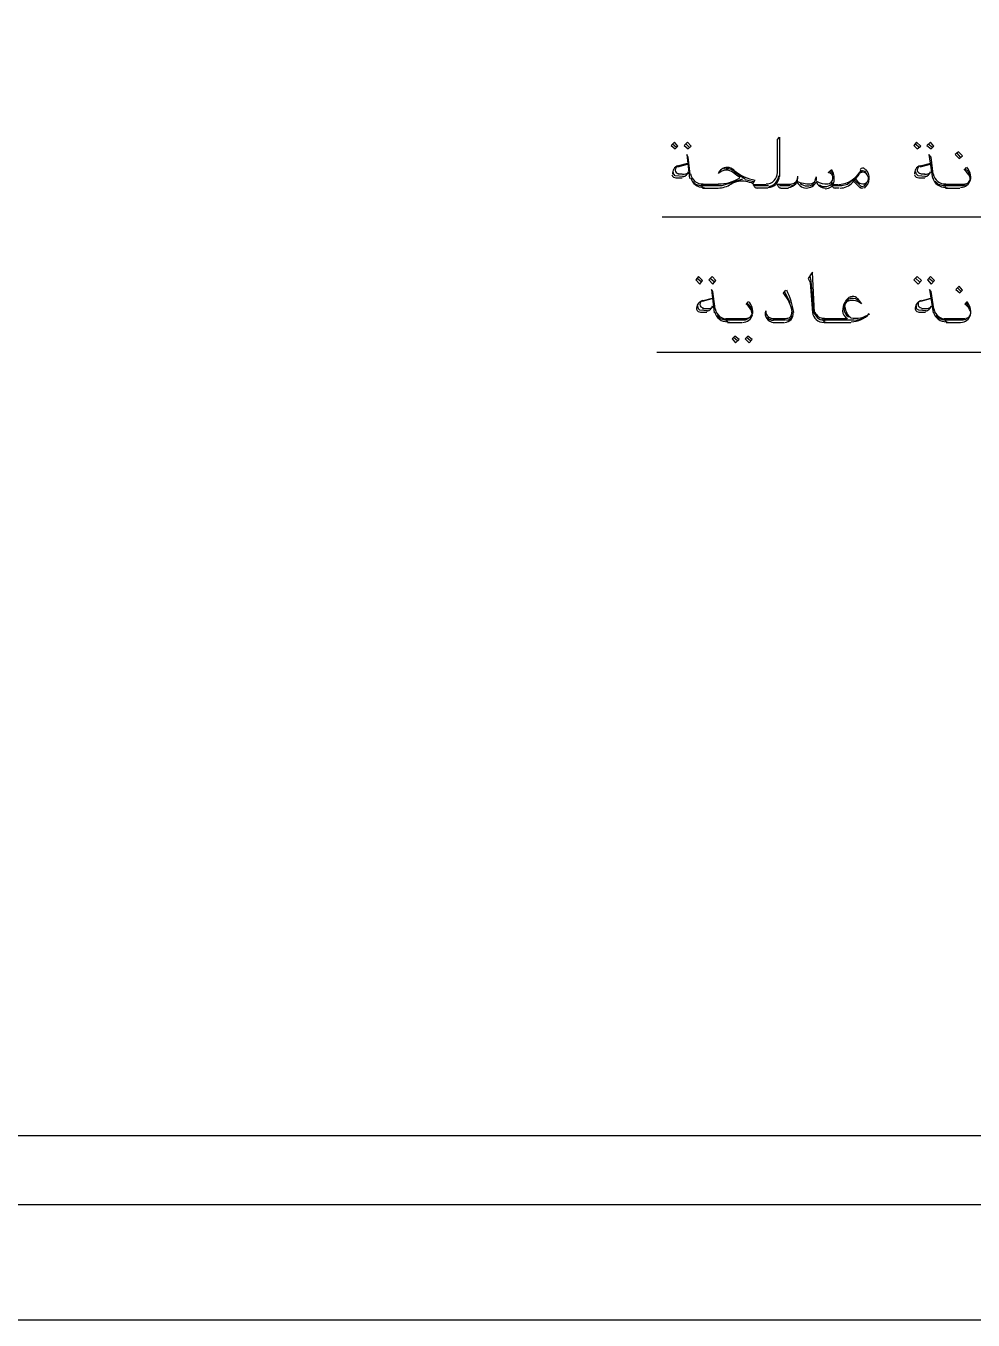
# Model space of a CAD drawing. Header units: millimetres. Extents: x -23396 to 106750, y 116 to 66281.
# Drawn here: x 24086 to 28197, y 116 to 5735 of the extents above; entities that cross this region are included whole.
import ezdxf

# ---------------------------------------------------------------- set-up
doc = ezdxf.new("R2010")
doc.units = ezdxf.units.MM

# ---------------------------------------------------------------- blocks, each defined once
blk = doc.blocks.new('U10U10 SEC')
at = {"color": 0}
for p, q in [((14137.03013568244, -517.5199999997857), (14143.38013568254, -511.184999999823)), ((14137.03013568244, -619.0850000001955), (14137.03013568244, -517.5199999997857)), ((14143.38013568254, -511.184999999823), (14143.38013568254, -631.8349999992643)), ((13819.53013568128, -525.999999999767), (13808.98013568309, -536.5349999989847)), ((13808.98013568309, -536.5349999989847), (13821.68013568212, -547.149999999674)), ((13825.88013568254, -542.884999999078), (13813.18013568352, -532.3349999997299)), ((13830.13013568184, -538.6649999988731), (13819.53013568128, -525.999999999767)), ((13821.68013568212, -547.149999999674), (13830.13013568184, -538.6649999988731)), ((13859.78013568151, -525.999999999767), (13849.18013568212, -536.5349999989847)), ((13849.18013568212, -536.5349999989847), (13861.8801356823, -547.149999999674)), ((13866.13013568161, -542.884999999078), (13855.53013568221, -532.3349999997299)), ((13870.33013568202, -538.6649999988731), (13859.78013568151, -525.999999999767)), ((13861.8801356823, -547.149999999674), (13870.33013568202, -538.6649999988731)), ((14566.73013568333, -525.999999999767), (14558.28013568128, -536.5349999989847)), ((14558.28013568128, -536.5349999989847), (14568.83013568179, -547.149999999674)), ((14575.18013568305, -542.884999999078), (14562.4801356817, -532.3349999997299)), ((14579.43013568235, -538.6649999988731), (14566.73013568333, -525.999999999767)), ((14568.83013568179, -547.149999999674), (14579.43013568235, -538.6649999988731)), ((14609.08013568202, -525.999999999767), (14598.48013568147, -536.5349999989847)), ((14598.48013568147, -536.5349999989847), (14611.18013568282, -547.149999999674)), ((14615.43013568212, -542.884999999078), (14602.73013568309, -532.3349999997299)), ((14619.63013568254, -538.6649999988731), (14609.08013568202, -525.999999999767)), ((14611.18013568282, -547.149999999674), (14619.63013568254, -538.6649999988731)), ((14695.83013568249, -555.6199999980163), (14685.28013568198, -564.1000000003258)), ((14708.53013568151, -568.2999999995809), (14695.83013568249, -555.6199999980163)), ((13859.78013568151, -591.5850000001955), (13828.03013568221, -600.0700000009965)), ((13830.13013568184, -602.1299999987241), (13859.78013568151, -593.7349999987055)), ((13861.8801356823, -572.5000000011642), (13857.630135683, -564.1000000003258)), ((13857.630135683, -564.1000000003258), (13866.13013568161, -638.169999999227)), ((13859.78013568151, -593.7349999987055), (13859.78013568151, -591.5850000001955)), ((13868.2301356824, -625.4149999993386), (13861.8801356823, -572.5000000011642)), ((14609.08013568202, -591.5850000001955), (14577.33013568272, -600.0700000009965)), ((14577.33013568272, -602.1299999987241), (14609.08013568202, -593.7349999987055)), ((14611.18013568282, -572.5000000011642), (14604.83013568156, -564.1000000003258)), ((14604.83013568156, -564.1000000003258), (14615.43013568212, -638.169999999227)), ((14609.08013568202, -593.7349999987055), (14609.08013568202, -591.5850000001955)), ((14617.53013568291, -625.4149999993386), (14611.18013568282, -572.5000000011642)), ((14685.28013568198, -564.1000000003258), (14697.98013568333, -576.7850000003818)), ((14702.18013568258, -572.5000000011642), (14691.63013568207, -559.8349999997298)), ((14697.98013568333, -576.7850000003818), (14708.53013568151, -568.2999999995809)), ((13817.43013568282, -625.4149999993386), (13815.33013568202, -617.0199999993201)), ((13821.68013568212, -629.7000000008848), (13817.43013568282, -625.4149999993386)), ((13847.08013568249, -631.8349999992643), (13821.68013568212, -629.7000000008848)), ((13823.78013568291, -636.0350000008475), (13842.83013568202, -636.0350000008475)), ((13842.83013568202, -625.4149999993386), (13830.13013568184, -625.4149999993386)), ((14302.13013568137, -612.7500000002328), (14293.68013568165, -621.2150000000838)), ((14388.93013568188, -625.4149999993386), (14367.78013568198, -650.8499999984633)), ((14399.53013568244, -614.8849999986123), (14388.93013568188, -621.2150000000838)), ((14407.98013568216, -617.0199999993201), (14399.53013568244, -614.8849999986123)), ((14414.33013568226, -627.565000000177), (14407.98013568216, -617.0199999993201)), ((14566.73013568333, -625.4149999993386), (14564.63013568137, -617.0199999993201)), ((14570.98013568263, -629.7000000008848), (14566.73013568333, -625.4149999993386)), ((14594.23013568216, -631.8349999992643), (14570.98013568263, -629.7000000008848)), ((14573.08013568109, -636.0350000008475), (14592.13013568254, -636.0350000008475)), ((14592.13013568254, -625.4149999993386), (14579.43013568235, -625.4149999993386)), ((14719.13013568207, -604.2649999994319), (14712.78013568314, -612.7500000002328)), ((14717.03013568244, -608.5349999985192), (14725.48013568216, -617.0199999993201)), ((14725.48013568216, -617.0199999993201), (14729.73013568147, -627.565000000177)), ((13885.18013568188, -657.1849999984261), (13874.58013568133, -646.6550000000279)), ((13899.9801356817, -661.4499999990221), (13885.18013568188, -657.1849999984261)), ((13912.68013568305, -661.4499999990221), (13899.9801356817, -661.4499999990221)), ((13955.03013568291, -657.1849999984261), (13902.08013568249, -657.1849999984261)), ((13965.58013568226, -661.4499999990221), (13906.33013568179, -661.4499999990221)), ((13906.33013568179, -667.7999999991152), (13919.03013568314, -667.7999999991152)), ((13912.68013568305, -667.7999999991152), (13952.88013568324, -667.7999999991152)), ((14029.08013568319, -640.2299999992829), (13965.58013568226, -661.4499999990221)), ((14062.98013568216, -648.7150000000838), (14037.58013568179, -642.3649999999907)), ((14060.83013568249, -655.0500000000465), (14067.18013568258, -644.4999999983702)), ((14060.83013568249, -657.1849999984261), (14101.08013568156, -657.1849999984261)), ((14109.53013568244, -661.4499999990221), (14067.18013568258, -661.4499999990221)), ((14107.43013568165, -667.7999999991152), (14073.53013568268, -667.7999999991152)), ((14179.3801356823, -657.1849999984261), (14137.03013568244, -657.1849999984261)), ((14175.13013568184, -661.4499999990221), (14143.38013568254, -661.4499999990221)), ((14147.63013568184, -667.7999999991152), (14170.93013568258, -667.7999999991152)), ((14304.28013568221, -657.1849999984261), (14325.43013568212, -657.1849999984261)), ((14336.03013568268, -661.4499999990221), (14308.48013568263, -661.4499999990221)), ((14327.53013568174, -667.7999999991152), (14314.83013568272, -667.7999999991152)), ((14352.93013568212, -657.1849999984261), (14336.03013568268, -661.4499999990221)), ((14367.78013568198, -644.4999999983702), (14352.93013568212, -657.1849999984261)), ((14393.18013568119, -667.7999999991152), (14369.88013568277, -644.4999999983702)), ((14376.23013568286, -644.4999999983702), (14393.18013568119, -661.4499999990221)), ((14393.18013568119, -661.4499999990221), (14397.38013568161, -663.5350000008474)), ((14397.38013568161, -663.5350000008474), (14405.88013568254, -661.4499999990221)), ((14405.88013568254, -661.4499999990221), (14412.23013568263, -652.9849999991711)), ((14634.4801356824, -657.1849999984261), (14623.88013568184, -646.6550000000279)), ((14649.28013568221, -661.4499999990221), (14634.4801356824, -657.1849999984261)), ((14714.88013568277, -657.1849999984261), (14649.28013568221, -657.1849999984261)), ((14661.9801356824, -661.4499999990221), (14649.28013568221, -661.4499999990221)), ((14710.68013568235, -661.4499999990221), (14655.6301356823, -661.4499999990221)), ((14655.6301356823, -667.7999999991152), (14668.33013568133, -667.7999999991152)), ((14661.9801356824, -667.7999999991152), (14700.08013568179, -667.7999999991152)), ((14717.03013568244, -659.3150000006426), (14710.68013568235, -661.4499999990221)), ((13781.43013568305, -756.6850000002887), (15364.73013568263, -756.6850000002887)), ((13893.63013568277, -940.8500000007917), (13885.18013568188, -951.4000000001397)), ((13885.18013568188, -951.4000000001397), (13897.88013568207, -964.1550000000279)), ((13902.08013568249, -957.7299999992829), (13889.3801356823, -947.1999999985565)), ((13906.33013568179, -953.5350000008476), (13893.63013568277, -940.8500000007917)), ((13897.88013568207, -964.1550000000279), (13906.33013568179, -953.5350000008476)), ((13935.98013568147, -940.8500000007917), (13925.38013568207, -951.4000000001397)), ((13925.38013568207, -951.4000000001397), (13938.08013568226, -964.1550000000279)), ((13942.33013568156, -957.7299999992829), (13929.63013568254, -947.1999999985565)), ((13946.53013568198, -953.5350000008476), (13935.98013568147, -940.8500000007917)), ((13938.08013568226, -964.1550000000279), (13946.53013568198, -953.5350000008476)), ((14240.78013568244, -932.3850000009406), (14232.28013568268, -947.1999999985565)), ((14232.28013568268, -947.1999999985565), (14238.63013568277, -959.8649999999906)), ((14240.78013568244, -955.669999999227), (14238.63013568277, -938.7150000000838)), ((14244.98013568286, -928.114999999525), (14240.78013568244, -932.3850000009406)), ((14249.23013568216, -1055.169999998761), (14240.78013568244, -955.669999999227)), ((14251.33013568179, -1053.035000000382), (14244.98013568286, -928.114999999525)), ((14568.83013568179, -940.8500000007917), (14558.28013568128, -951.4000000001397)), ((14558.28013568128, -951.4000000001397), (14570.98013568263, -964.1550000000279)), ((14575.18013568305, -957.7299999992829), (14564.63013568137, -947.1999999985565)), ((14581.53013568314, -953.5350000008476), (14568.83013568179, -940.8500000007917)), ((14570.98013568263, -964.1550000000279), (14581.53013568314, -953.5350000008476)), ((14609.08013568202, -940.8500000007917), (14600.58013568226, -951.4000000001397)), ((14600.58013568226, -951.4000000001397), (14611.18013568282, -964.1550000000279)), ((14617.53013568291, -957.7299999992829), (14604.83013568156, -947.1999999985565)), ((14621.78013568221, -953.5350000008476), (14609.08013568202, -940.8500000007917)), ((14611.18013568282, -964.1550000000279), (14621.78013568221, -953.5350000008476)), ((13938.08013568226, -987.434999999823), (13933.83013568179, -981.0350000008474)), ((13933.83013568179, -981.0350000008474), (13942.33013568156, -1053.035000000382)), ((13944.43013568351, -1040.350000000326), (13938.08013568226, -987.434999999823)), ((14162.43013568165, -983.1649999984074), (14153.98013568193, -993.7699999997859)), ((14160.33013568319, -989.5000000006985), (14175.13013568184, -1021.265000001294)), ((14238.63013568277, -959.8649999999906), (14244.98013568286, -1053.035000000382)), ((14611.18013568282, -987.434999999823), (14606.93013568351, -981.0350000008474)), ((14606.93013568351, -981.0350000008474), (14617.53013568291, -1053.035000000382)), ((14619.63013568254, -1040.350000000326), (14611.18013568282, -987.434999999823)), ((14697.98013568333, -970.4849999991711), (14687.38013568277, -981.0350000008474)), ((14687.38013568277, -981.0350000008474), (14700.08013568179, -991.634999999078)), ((14704.33013568109, -987.434999999823), (14691.63013568207, -974.6849999984261)), ((14708.53013568151, -983.1649999984074), (14697.98013568333, -970.4849999991711)), ((14700.08013568179, -991.634999999078), (14708.53013568151, -983.1649999984074)), ((13893.63013568277, -1040.350000000326), (13891.53013568198, -1031.870000000344)), ((13935.98013568147, -1008.58499999973), (13904.23013568333, -1017.070000000531)), ((13906.33013568179, -1017.070000000531), (13935.98013568147, -1008.58499999973)), ((14046.03013568151, -1019.134999999078), (14039.68013568258, -1027.599999998929)), ((14043.93013568305, -1023.399999999674), (14052.38013568277, -1031.870000000344)), ((14052.38013568277, -1031.870000000344), (14056.63013568207, -1044.549999999581)), ((14566.73013568333, -1040.350000000326), (14566.73013568333, -1031.870000000344)), ((14609.08013568202, -1008.58499999973), (14579.43013568235, -1017.070000000531)), ((14579.43013568235, -1017.070000000531), (14609.08013568202, -1008.58499999973)), ((14721.23013568286, -1019.134999999078), (14714.88013568277, -1027.599999998929)), ((14719.13013568207, -1023.399999999674), (14725.48013568216, -1031.870000000344)), ((14725.48013568216, -1031.870000000344), (14731.83013568226, -1044.549999999581)), ((13897.88013568207, -1044.549999999581), (13893.63013568277, -1040.350000000326)), ((13921.13013568277, -1046.685000000288), (13897.88013568207, -1044.549999999581)), ((13899.9801356817, -1050.899999999674), (13919.03013568314, -1050.899999999674)), ((13919.03013568314, -1040.350000000326), (13906.33013568179, -1040.350000000326)), ((13961.38013568184, -1072.049999999581), (13950.78013568128, -1061.500000000233)), ((13976.18013568165, -1076.320000000996), (13961.38013568184, -1072.049999999581)), ((13988.880135683, -1076.320000000996), (13976.18013568165, -1076.320000000996)), ((14041.78013568221, -1072.049999999581), (13978.28013568244, -1072.049999999581)), ((14037.58013568179, -1076.320000000996), (13982.53013568174, -1076.320000000996)), ((14043.93013568305, -1074.185000000289), (14037.58013568179, -1076.320000000996)), ((14166.68013568212, -1072.049999999581), (14115.88013568137, -1072.049999999581)), ((14162.43013568165, -1076.320000000996), (14124.33013568342, -1076.320000000996)), ((14350.83013568249, -1072.049999999581), (14274.63013568254, -1072.049999999581)), ((14374.13013568207, -1076.320000000996), (14280.98013568263, -1076.320000000996)), ((14573.08013568109, -1044.549999999581), (14566.73013568333, -1040.350000000326)), ((14596.38013568184, -1046.685000000288), (14573.08013568109, -1044.549999999581)), ((14573.08013568109, -1050.899999999674), (14594.23013568216, -1050.899999999674)), ((14592.13013568254, -1040.350000000326), (14581.53013568314, -1040.350000000326)), ((14636.58013568202, -1072.049999999581), (14625.98013568263, -1061.500000000233)), ((14651.380135683, -1076.320000000996), (14636.58013568202, -1072.049999999581)), ((14717.03013568244, -1072.049999999581), (14651.380135683, -1072.049999999581)), ((14664.08013568202, -1076.320000000996), (14651.380135683, -1076.320000000996)), ((14710.68013568235, -1076.320000000996), (14657.73013568193, -1076.320000000996)), ((14719.13013568207, -1074.185000000289), (14710.68013568235, -1076.320000000996)), ((13982.53013568174, -1082.65000000014), (13995.23013568193, -1082.65000000014)), ((13988.880135683, -1082.65000000014), (14026.9801356824, -1082.65000000014)), ((14124.33013568342, -1082.65000000014), (14158.2301356824, -1082.65000000014)), ((14280.98013568263, -1082.65000000014), (14293.68013568165, -1082.65000000014)), ((14287.33013568156, -1082.65000000014), (14363.53013568268, -1082.65000000014)), ((14657.73013568193, -1082.65000000014), (14670.43013568212, -1082.65000000014)), ((14664.08013568202, -1082.65000000014), (14702.18013568258, -1082.65000000014)), ((14005.83013568133, -1124.965000000084), (13997.33013568272, -1133.435000000754)), ((13997.33013568272, -1133.435000000754), (14007.93013568212, -1146.184999999823)), ((14014.28013568221, -1139.784999998519), (14001.58013568202, -1129.234999999171)), ((14018.53013568268, -1135.565000000642), (14005.83013568133, -1124.965000000084)), ((14007.93013568212, -1146.184999999823), (14018.53013568268, -1135.565000000642)), ((14046.03013568151, -1124.965000000084), (14037.58013568179, -1133.435000000754)), ((14037.58013568179, -1133.435000000754), (14050.28013568314, -1146.184999999823)), ((14054.48013568123, -1139.784999998519), (14041.78013568221, -1129.234999999171)), ((14058.73013568286, -1135.565000000642), (14046.03013568151, -1124.965000000084)), ((14050.28013568314, -1146.184999999823), (14058.73013568286, -1135.565000000642)), ((15521.33013568179, -1175.82000000053), (13764.53013568128, -1175.82000000053))]:
    blk.add_line(p, q, dxfattribs=at)
for points in [[(13830.13013568184, -599.100000000326), (13819.03013568315, -602.6800000004004), (13811.9801356824, -613.705000000773), (13813.38013568254, -625.3599999996367)], [(14577.33013568273, -599.100000000326), (14566.18013568282, -602.6800000004004), (14559.13013568324, -613.705000000773), (14560.53013568221, -625.3599999996367)], [(13811.2301356817, -626.809999999823), (13812.68013568305, -632.7899999998044), (13818.33013568133, -636.7899999988731), (13824.28013568221, -635.8949999988545)], [(13831.03013568268, -600.2800000004936), (13825.38013568207, -601.4450000005309), (13821.28013568175, -606.5399999998044), (13821.68013568212, -612.325000000419)], [(13821.68013568212, -612.325000000419), (13822.03013568245, -618.0399999988731), (13826.43013568189, -622.6650000002701), (13832.08013568249, -623.2800000009591)], [(13844.23013568217, -625.3599999996367), (13851.28013568175, -625.9099999989849), (13858.33013568249, -623.2800000009591), (13863.28013568128, -618.1849999993573)], [(13845.48013568217, -633.2099999987986), (13853.78013568175, -631.2200000009034), (13860.28013568198, -625.0800000003073), (13862.78013568315, -617.0199999993201)], [(13868.7301356817, -624.3199999991339), (13871.93013568235, -643.1249999988358), (13889.03013568315, -656.3549999997485), (13907.93013568212, -654.9800000002142)], [(13869.4801356824, -636.3850000000093), (13874.23013568217, -654.2899999988731), (13890.78013568245, -666.4950000017415), (13909.13013568324, -665.6650000007357)], [(13954.28013568221, -654.9800000002142), (13978.13013568231, -655.8050000004004), (14001.58013568203, -649.1200000012759), (14021.33013568179, -635.8949999988545)], [(13981.9801356824, -604.2649999994319), (13969.63013568254, -604.0549999999348), (13958.53013568152, -611.7799999995622), (13954.48013568124, -623.3500000007916)], [(14001.03013568268, -621.0050000005867), (13987.83013568203, -609.1700000001583), (13967.38013568161, -610.1950000005309), (13955.18013568305, -623.3500000007916)], [(14000.68013568352, -614.81499999878), (13992.38013568161, -608.7449999980163), (13981.63013568207, -606.964999999618), (13971.78013568221, -609.9800000002142)], [(14003.33013568249, -612.6099999982398), (13997.33013568273, -607.369999998482), (13989.78013568151, -604.4049999990966), (13981.83013568226, -604.2649999994319)], [(14000.68013568352, -613.9850000001024), (14012.33013568156, -623.2800000009591), (14024.68013568259, -631.6949999995995), (14037.73013568194, -639.0700000000651)], [(14001.58013568203, -620.2449999994132), (14007.93013568212, -625.7699999993201), (14014.63013568138, -630.5850000015924), (14022.03013568245, -634.6600000013132)], [(14004.03013568198, -613.4399999992456), (14022.03013568245, -629.6300000010524), (14044.63013568254, -640.089999999618), (14068.58013568156, -643.3349999983329)], [(14111.83013568343, -662.774999999674), (14127.68013568189, -659.4599999987986), (14139.68013568259, -646.0149999998976), (14141.08013568273, -629.7699999983888)], [(14126.83013568226, -644.8550000006799), (14133.33013568249, -638.2399999990593), (14137.03013568245, -629.2799999995622), (14137.03013568245, -619.9800000002142)], [(14133.18013568235, -655.4699999990407), (14139.68013568259, -648.8549999997485), (14143.38013568254, -639.8950000002513), (14143.38013568254, -630.5149999994319)], [(14180.63013568231, -654.9800000002142), (14192.43013568282, -653.7450000003445), (14201.23013568287, -643.4050000004936), (14200.53013568221, -631.5549999999348)], [(14193.48013568263, -654.6449999988545), (14198.93013568305, -648.0299999995622), (14201.43013568189, -639.3300000007729), (14200.18013568305, -630.7950000010896)], [(14253.83013568296, -643.4750000003258), (14255.58013568342, -639.8250000004191), (14256.83013568226, -635.8200000005309), (14257.33013568156, -631.7649999994318)], [(14256.28013568291, -646.9899999990594), (14257.68013568189, -642.434999999823), (14258.03013568222, -637.6199999998789), (14257.53013568175, -632.8599999996368)], [(14291.93013568235, -655.0500000000465), (14300.7301356824, -654.3600000010338), (14307.78013568315, -647.2700000007171), (14308.48013568263, -638.3099999988917)], [(14308.48013568263, -638.3099999988917), (14309.03013568198, -629.4200000015552), (14303.03013568221, -621.4300000004004), (14294.18013568212, -619.4899999990593)], [(14310.23013568194, -629.5599999988917), (14308.33013568249, -624.5349999994505), (14305.33013568203, -619.9800000002142), (14301.63013568324, -616.1200000008103)], [(14312.38013568277, -645.470000001369), (14313.78013568175, -633.0700000014622), (14310.78013568245, -620.5299999995623), (14303.73013568287, -610.1199999998789)], [(14327.88013568324, -656.8499999993946), (14356.48013568193, -654.2199999990407), (14382.03013568128, -637.4100000003818), (14395.63013568231, -612.0649999997112)], [(14378.53013568151, -635.1350000000093), (14379.58013568249, -645.6099999987053), (14387.88013568208, -653.8850000000093), (14398.28013568245, -654.9800000002142)], [(14405.33013568203, -619.8400000005494), (14399.88013568277, -618.114999999525), (14393.88013568184, -619.4899999990593), (14389.63013568138, -623.4199999982957)], [(14399.68013568259, -606.4000000001397), (14396.88013568231, -606.6850000002887), (14394.38013568231, -608.1999999994877), (14392.83013568203, -610.4749999998603)], [(14407.28013568268, -609.1700000001583), (14405.33013568203, -607.1599999989849), (14402.53013568175, -606.2049999984447), (14399.68013568259, -606.4000000001397)], [(14416.08013568273, -631.9050000014249), (14415.03013568175, -626.1750000005122), (14410.98013568147, -621.6399999998976), (14405.33013568203, -619.8400000005494)], [(14420.68013568236, -639.5449999987613), (14421.38013568184, -628.1849999993574), (14416.98013568124, -617.0899999991525), (14409.03013568198, -609.1700000001583)], [(14415.03013568175, -647.7450000017415), (14418.58013568156, -643.0550000013318), (14419.43013568352, -636.9349999993573), (14417.68013568305, -631.339999999618)], [(14560.53013568221, -626.809999999823), (14561.9801356824, -632.7899999998044), (14567.63013568184, -636.7899999988731), (14573.58013568156, -635.8949999988545)], [(14578.18013568235, -600.2800000004936), (14572.53013568175, -601.4450000005309), (14568.48013568263, -606.5399999998044), (14568.8301356818, -612.325000000419)], [(14568.8301356818, -612.325000000419), (14569.18013568212, -618.0399999988731), (14573.58013568156, -622.6650000002701), (14579.23013568333, -623.2800000009591)], [(14591.43013568189, -625.3599999996367), (14598.48013568147, -625.9099999989849), (14605.53013568221, -623.2800000009591), (14610.48013568333, -618.1849999993573)], [(14592.63013568184, -633.2099999987986), (14600.93013568142, -631.2200000009034), (14607.48013568287, -625.0800000003073), (14609.93013568282, -617.0199999993201)], [(14616.63013568208, -636.3850000000093), (14621.38013568184, -654.2899999988731), (14637.98013568217, -666.4950000017415), (14656.3301356818, -665.6650000007357)], [(14618.03013568221, -624.3199999991339), (14621.23013568287, -643.1249999988358), (14638.33013568249, -656.3549999997485), (14657.23013568263, -654.9800000002142)], [(14731.48013568193, -633.760000000475), (14727.58013568179, -625.1500000001397), (14721.78013568221, -617.565000000177), (14714.38013568231, -611.7799999995622)], [(14733.08013568226, -643.6900000006426), (14735.88013568254, -629.134999999078), (14731.48013568193, -614.124999999767), (14721.23013568287, -603.4350000007544)], [(14729.18013568212, -648.0299999995622), (14732.18013568142, -643.6200000008103), (14732.73013568193, -637.9549999989104), (14730.58013568343, -633.1399999989662)], [(13902.08013568249, -656.0900000005495), (13902.08013568249, -659.1749999986496), (13903.33013568249, -662.1400000003632), (13905.43013568212, -664.3450000009034)], [(13905.43013568212, -664.3450000009034), (13907.73013568193, -666.5500000014435), (13910.73013568124, -667.7999999991152), (13913.73013568287, -667.7999999991152)], [(13954.13013568207, -667.7299999992828), (13968.2301356824, -667.380000000121), (13981.9801356824, -663.1800000008661), (13993.98013568194, -655.6650000007357)], [(14016.93013568235, -647.2700000007171), (14008.83013568179, -648.5050000005867), (14001.03013568268, -651.3949999993201), (13993.98013568194, -655.7350000005681)], [(14062.08013568133, -654.7149999986868), (14047.98013568333, -647.6049999997485), (14031.93013568352, -645.065000000177), (14016.38013568184, -647.5349999999162)], [(14062.98013568217, -656.0900000005495), (14062.98013568217, -659.1749999986496), (14064.18013568212, -662.1400000003632), (14066.33013568296, -664.3450000009034)], [(14066.33013568296, -664.3450000009034), (14068.58013568156, -666.5500000014435), (14071.58013568203, -667.7999999991152), (14074.58013568133, -667.7999999991152)], [(14101.93013568235, -655.0500000000465), (14111.28013568291, -655.1199999998789), (14120.28013568314, -651.469999999972), (14126.83013568226, -644.8550000006799)], [(14108.28013568128, -665.6650000007357), (14117.63013568184, -665.7399999990594), (14126.63013568324, -662.0150000008289), (14133.18013568235, -655.4699999990407)], [(14137.03013568245, -656.0900000005495), (14137.03013568245, -659.1749999986496), (14138.28013568128, -662.1400000003632), (14140.38013568324, -664.3450000009034)], [(14140.38013568324, -664.3450000009034), (14142.68013568305, -666.5500000014435), (14145.68013568235, -667.7999999991152), (14148.68013568282, -667.7999999991152)], [(14171.28013568175, -665.6650000007357), (14179.88013568161, -665.2449999994132), (14187.83013568203, -661.2549999996554), (14193.48013568263, -654.6449999988545)], [(14177.63013568184, -661.184999999823), (14184.83013568273, -660.2150000014808), (14191.18013568282, -656.3549999997485), (14195.58013568226, -650.5000000016297)], [(14196.13013568277, -645.9450000000652), (14200.53013568221, -658.5600000002886), (14212.38013568277, -667.2550000005867), (14225.78013568128, -667.7299999992828)], [(14196.68013568212, -646.7749999987427), (14209.88013568161, -652.3649999999906), (14223.98013568193, -655.1899999997113), (14238.28013568128, -655.0500000000465)], [(14207.08013568249, -654.1499999992083), (14219.58013568249, -663.3900000003632), (14236.53013568198, -663.8699999998789), (14249.38013568231, -655.329999999376)], [(14225.78013568128, -667.7299999992828), (14239.18013568212, -668.279999998631), (14251.53013568315, -660.6400000012945), (14256.9801356824, -648.3649999985937)], [(14237.93013568212, -655.0500000000465), (14244.63013568254, -654.9800000002142), (14250.83013568249, -650.9900000004563), (14253.83013568296, -644.8550000006799)], [(14256.48013568193, -648.5050000005867), (14261.38013568184, -659.4599999987986), (14271.9801356824, -666.830000000773), (14283.9801356831, -667.7299999992828)], [(14258.03013568222, -646.5099999995437), (14268.43013568259, -652.9149999993386), (14280.63013568231, -655.8050000004004), (14292.78013568198, -654.9100000003818)], [(14266.68013568212, -657.6049999997485), (14273.03013568221, -662.489999999525), (14281.13013568277, -664.4850000005681), (14289.08013568203, -663.1100000010337)], [(14284.33013568226, -669.7950000001583), (14298.43013568259, -670.9050000004936), (14310.98013568147, -660.5699999991339), (14312.53013568291, -646.5099999995437)], [(14289.08013568203, -663.1100000010337), (14297.03013568245, -661.7349999991711), (14303.88013568184, -657.0400000002701), (14308.33013568249, -650.3049999999348)], [(14304.28013568221, -656.0900000005495), (14304.28013568221, -659.1749999986496), (14305.48013568217, -662.1400000003632), (14307.63013568301, -664.3450000009034)], [(14307.63013568301, -664.3450000009034), (14309.88013568161, -666.5500000014435), (14312.88013568208, -667.7999999991152), (14315.88013568138, -667.7999999991152)], [(14330.38013568207, -667.7999999991152), (14344.98013568287, -667.8700000012759), (14359.13013568324, -661.7349999991711), (14368.98013568193, -650.8499999984633)], [(14392.63013568184, -665.0500000000465), (14395.28013568315, -668.2050000003073), (14399.88013568277, -668.6999999999534), (14403.03013568222, -666.2150000000838)], [(14400.23013568193, -655.0500000000465), (14406.03013568268, -655.1899999997113), (14411.48013568193, -652.510000000475), (14415.03013568175, -647.7450000017415)], [(14405.33013568203, -668.2050000003073), (14414.33013568226, -661.3300000003073), (14419.98013568287, -650.8499999984633), (14420.68013568236, -639.5449999987613)], [(14651.38013568301, -656.0900000005495), (14651.38013568301, -659.1749999986496), (14652.63013568184, -662.1400000003632), (14654.73013568147, -664.3450000009034)], [(14654.73013568147, -664.3450000009034), (14657.03013568128, -666.5500000014435), (14660.03013568175, -667.7999999991152), (14663.03013568222, -667.7999999991152)], [(14702.53013568175, -665.6650000007357), (14717.03013568245, -665.9999999997672), (14729.73013568147, -656.2300000002141), (14733.08013568226, -642.1000000007916)], [(14715.93013568259, -655.0500000000465), (14721.23013568287, -655.0500000000465), (14726.18013568166, -652.4399999983143), (14729.18013568212, -648.0299999995622)], [(14183.08013568226, -1050.954999999376), (14179.03013568198, -1029.874999999301), (14169.83013568156, -1010.030000001425), (14156.63013568208, -993.1500000006052)], [(14187.4801356817, -1051.785000000382), (14183.78013568175, -1027.950000000419), (14176.53013568314, -1004.795000000158), (14165.78013568245, -983.2399999990593)], [(13904.23013568333, -1016.09999999986), (13893.08013568343, -1019.610000000102), (13886.03013568268, -1030.705000000307), (13887.43013568165, -1042.345000001369)], [(13907.23013568263, -1015.12999999919), (13901.58013568203, -1016.309999999357), (13897.48013568287, -1021.40999999945), (13897.88013568207, -1027.195000000065)], [(13897.88013568207, -1027.195000000065), (13898.23013568124, -1032.910000000847), (13902.63013568184, -1037.600000001257), (13908.28013568128, -1038.150000000605)], [(13919.53013568128, -1048.059999999823), (13927.83013568203, -1046.069999999599), (13934.38013568231, -1039.930000001332), (13936.83013568343, -1031.870000000344)], [(13920.43013568212, -1040.209999998333), (13927.48013568287, -1040.760000000009), (13934.53013568245, -1038.150000000605), (13939.4801356824, -1033.050000000512)], [(14058.38013568138, -1048.624999999301), (14054.48013568124, -1039.999999998836), (14048.68013568282, -1032.434999999823), (14041.28013568175, -1026.644999998389)], [(14059.98013568287, -1058.539999999339), (14062.78013568315, -1044.005000001052), (14058.38013568138, -1028.974999998463), (14048.13013568231, -1018.3050000004)], [(14345.18013568189, -1020.294999998295), (14340.93013568259, -1028.780000001425), (14338.48013568263, -1038.074999999953), (14338.13013568231, -1047.514999998966)], [(14355.93013568259, -1012.65999999945), (14347.48013568287, -1018.779999999096), (14342.38013568161, -1028.709999999264), (14342.38013568161, -1039.239999999991)], [(14357.18013568142, -1015.744999999879), (14349.08013568203, -1018.235000000568), (14343.78013568291, -1026.08499999973), (14344.4801356824, -1034.564999999711)], [(14344.83013568156, -1034.640000000363), (14346.43013568189, -1048.129999999655), (14353.28013568245, -1060.529999999562), (14363.88013568301, -1069.085000000195)], [(14363.18013568352, -1003.839999999618), (14355.58013568343, -1006.380000001518), (14349.23013568217, -1011.900000000605), (14345.7301356824, -1019.060000000754)], [(14386.28013568291, -1014.579999999841), (14377.28013568152, -1007.545000001555), (14364.93013568166, -1006.590000001015), (14355.08013568296, -1012.094999999972)], [(14396.68013568212, -1025.059999999357), (14385.38013568208, -1015.675000000046), (14370.38013568324, -1012.589999999618), (14356.48013568193, -1016.715000000549)], [(14381.68013568212, -1006.855000000214), (14376.38013568301, -1002.395000000251), (14368.98013568193, -1001.069999999599), (14362.4801356817, -1003.27500000014)], [(14397.38013568161, -1025.395000000717), (14393.53013568268, -1019.060000000754), (14388.73013568287, -1013.344999999972), (14383.08013568226, -1008.514999999897)], [(14579.43013568235, -1016.09999999986), (14568.33013568133, -1019.610000000102), (14561.28013568291, -1030.705000000307), (14562.68013568305, -1042.345000001369)], [(14580.33013568203, -1015.12999999919), (14574.68013568259, -1016.309999999357), (14570.58013568226, -1021.40999999945), (14570.98013568263, -1027.195000000065)], [(14570.98013568263, -1027.195000000065), (14571.33013568179, -1032.910000000847), (14575.7301356824, -1037.600000001257), (14581.38013568184, -1038.150000000605)], [(14593.53013568268, -1040.209999998333), (14600.58013568226, -1040.760000000009), (14607.63013568301, -1038.150000000605), (14612.5801356818, -1033.050000000512)], [(14594.78013568268, -1048.059999999823), (14603.08013568226, -1046.069999999599), (14609.58013568249, -1039.930000001332), (14612.08013568133, -1031.870000000344)], [(14733.58013568273, -1048.624999999301), (14729.73013568147, -1039.999999998836), (14723.88013568184, -1032.434999999823), (14716.48013568193, -1026.644999998389)], [(14733.08013568226, -1058.539999999339), (14735.88013568254, -1044.005000001052), (14731.48013568193, -1028.974999998463), (14721.23013568287, -1018.3050000004)], [(13887.43013568165, -1041.660000000847), (13888.88013568301, -1047.654999998631), (13894.53013568128, -1051.639999999897), (13900.48013568217, -1050.829999999842)], [(13943.53013568268, -1051.235000001033), (13948.28013568245, -1069.155000000028), (13964.88013568277, -1081.345000000438), (13983.2301356824, -1080.514999999432)], [(13944.93013568166, -1041.324999999488), (13948.13013568231, -1060.12499999837), (13965.2301356831, -1073.354999999283), (13984.13013568324, -1071.979999999748)], [(13978.28013568245, -1070.939999999245), (13978.28013568245, -1074.045000000624), (13979.53013568245, -1077.074999999022), (13981.63013568207, -1079.279999999562)], [(14029.43013568235, -1082.65000000014), (14043.93013568305, -1083.005000000121), (14056.63013568207, -1073.144999999786), (14059.98013568287, -1059.085000000195)], [(14042.83013568203, -1069.985000001034), (14048.13013568231, -1069.985000001034), (14053.08013568226, -1067.285000000847), (14056.08013568156, -1062.874999999767)], [(14056.08013568156, -1062.874999999767), (14059.08013568203, -1058.469999999506), (14059.63013568138, -1052.894999998389), (14057.48013568287, -1047.98999999999)], [(14099.9801356817, -1046.489999998593), (14097.73013568194, -1054.815000001108), (14099.28013568221, -1063.845000000438), (14104.43013568236, -1070.794999998761)], [(14101.23013568287, -1047.229999998817), (14099.83013568156, -1057.920000000158), (14107.03013568128, -1067.835000000195), (14117.83013568203, -1069.634999999544)], [(14104.43013568236, -1070.794999998761), (14109.53013568245, -1077.835000000195), (14117.4801356817, -1082.175000001443), (14126.13013568277, -1082.580000000307)], [(14105.28013568198, -1067.02500000014), (14109.68013568259, -1073.28499999945), (14117.13013568254, -1076.794999999693), (14124.88013568277, -1076.249999998836)], [(14159.63013568138, -1082.65000000014), (14167.18013568259, -1082.580000000307), (14174.43013568119, -1079.139999999897), (14179.53013568245, -1073.28499999945)], [(14165.28013568198, -1076.249999998836), (14173.7301356817, -1075.559999999823), (14180.98013568263, -1070.1800000004), (14184.13013568324, -1062.470000000903)], [(14166.33013568296, -1069.914999998873), (14170.93013568259, -1069.704999999376), (14175.13013568184, -1067.6399999985), (14177.980135681, -1064.130000000587)], [(14177.980135681, -1064.130000000587), (14180.78013568245, -1060.529999999562), (14182.03013568128, -1055.999999999767), (14181.3301356818, -1051.519999998854)], [(14179.53013568245, -1073.28499999945), (14184.4801356824, -1067.429999999003), (14186.63013568207, -1059.719999999506), (14185.38013568207, -1052.134999999543)], [(14245.18013568189, -1051.445000000531), (14247.13013568138, -1069.704999999376), (14262.83013568203, -1083.26999999932), (14281.13013568277, -1082.65000000014)], [(14250.98013568263, -1053.91500000027), (14255.7301356824, -1068.329999999841), (14269.88013568277, -1077.480000000214), (14284.88013568161, -1076.175000000512)], [(14252.7301356831, -1050.265000000363), (14256.83013568226, -1062.804999999935), (14268.98013568193, -1070.869999999413), (14282.23013568263, -1069.84499999904)], [(14276.73013568217, -1070.939999999245), (14276.73013568217, -1074.045000000624), (14277.980135681, -1077.074999999022), (14280.08013568296, -1079.279999999562)], [(14338.13013568231, -1046.545000000624), (14337.5801356818, -1056.809999999823), (14343.58013568156, -1066.194999999134), (14353.13013568231, -1070.1800000004)], [(14342.38013568161, -1039.239999999991), (14342.38013568161, -1049.789999999338), (14347.48013568287, -1059.719999999506), (14355.93013568259, -1065.839999999152)], [(14363.68013568166, -1068.804999998538), (14383.8301356818, -1072.244999998948), (14404.63013568254, -1067.905000000028), (14421.93013568235, -1056.685000000288)], [(14364.78013568152, -1080.514999999432), (14385.93013568259, -1080.514999999432), (14406.2301356817, -1071.4300000004), (14420.48013568217, -1055.574999999953)], [(14376.23013568287, -1075.964999998687), (14385.38013568208, -1075.084999998798), (14394.23013568217, -1072.66500000027), (14402.53013568175, -1068.734999998705)], [(14562.68013568305, -1041.660000000847), (14564.08013568203, -1047.654999998631), (14569.73013568263, -1051.639999999897), (14575.7301356824, -1050.829999999842)], [(14618.78013568291, -1051.235000001033), (14623.53013568268, -1069.155000000028), (14640.0801356818, -1081.345000000438), (14658.43013568259, -1080.514999999432)], [(14620.18013568189, -1041.324999999488), (14623.33013568249, -1060.12499999837), (14640.480135681, -1073.354999999283), (14659.33013568226, -1071.979999999748)], [(14653.53013568152, -1070.939999999245), (14653.53013568152, -1074.045000000624), (14654.73013568147, -1077.074999999022), (14656.88013568231, -1079.279999999562)], [(14702.53013568175, -1082.65000000014), (14717.03013568245, -1083.005000000121), (14729.73013568147, -1073.144999999786), (14733.08013568226, -1059.085000000195)], [(14718.08013568343, -1069.985000001034), (14723.38013568254, -1069.985000001034), (14728.28013568245, -1067.285000000847), (14731.28013568291, -1062.874999999767)], [(14731.28013568291, -1062.874999999767), (14734.28013568221, -1058.469999999506), (14734.83013568273, -1052.894999998389), (14732.73013568193, -1047.98999999999)], [(13981.63013568207, -1079.279999999562), (13983.93013568189, -1081.41500000027), (13986.93013568119, -1082.65000000014), (13989.93013568166, -1082.65000000014)], [(14280.08013568296, -1079.279999999562), (14282.38013568277, -1081.41500000027), (14285.38013568207, -1082.65000000014), (14288.38013568254, -1082.65000000014)], [(14656.88013568231, -1079.279999999562), (14659.13013568324, -1081.41500000027), (14662.13013568254, -1082.65000000014), (14665.13013568184, -1082.65000000014)]]:
    blk.add_open_spline(points, degree=3, dxfattribs=at)

msp = doc.modelspace()

# ---------------------------------------------------------------- linework, layer by layer
at = {"color": 0}
msp.add_line((44008.84491175288, 915.5389610955388), (1011.054911753072, 915.5389610955388), dxfattribs=at)
at = {"linetype": 'Continuous'}
for points in [[(211.0549117530723, 31714.88946109292), (44808.84491175288, 31714.88946109292), (44808.84491175288, 115.5389610955387), (211.0549117530723, 115.5389610955387)], [(711.0549117530722, 31214.88946109292), (44308.84491175287, 31214.88946109292), (44308.84491175287, 615.5389610955388), (711.0549117530722, 615.5389610955388)], [(1011.054911753072, 30914.88946109292), (44008.84491175288, 30914.88946109292), (44008.84491175288, 915.5389610955388), (1011.054911753072, 915.5389610955388)]]:
    msp.add_lwpolyline(points, close=True, dxfattribs=at)

# ---------------------------------------------------------------- block references
at = {"xscale": 1.40625, "yscale": 1.40625, "zscale": 1.40625}
msp.add_blockref('U10U10 SEC', (7467.516750961465, 5970.319913582156), dxfattribs=at)

doc.saveas('drawing.dxf')
